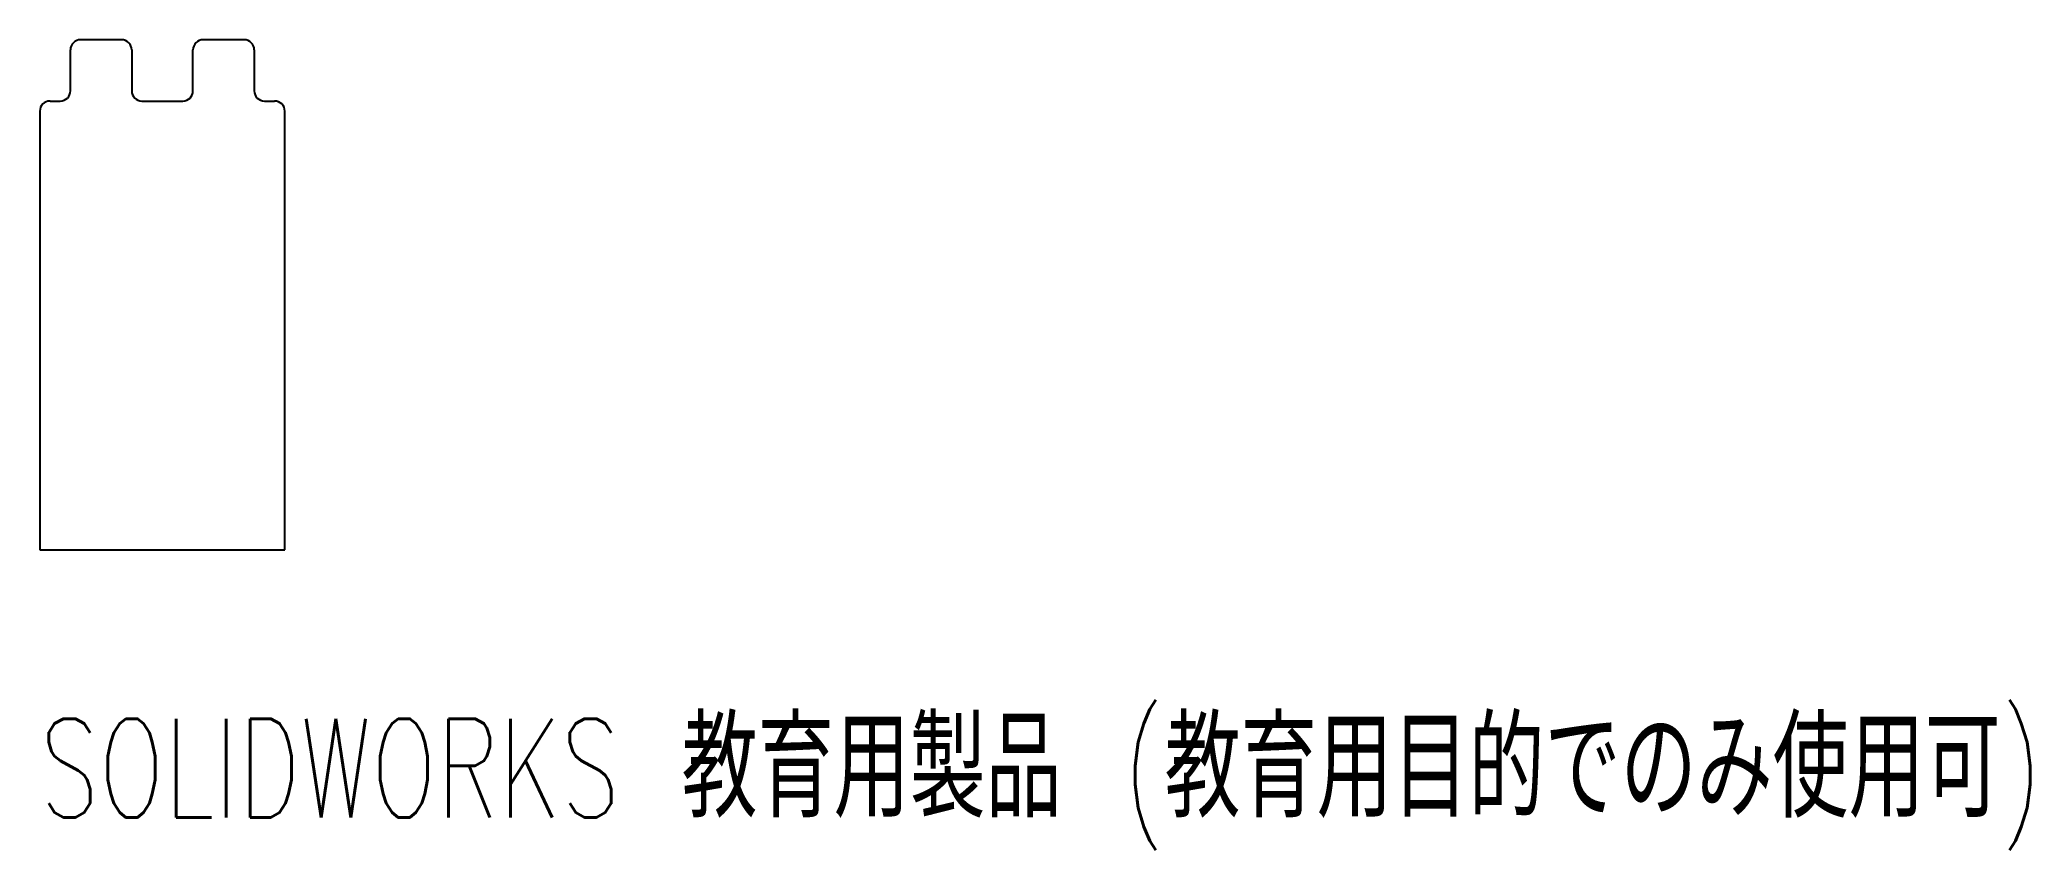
# Model space of a CAD drawing. Header units: millimetres. Extents: x 0 to 97.5, y -14.7 to 25.
import ezdxf

# ---------------------------------------------------------------- set-up
doc = ezdxf.new("R2010")
doc.units = ezdxf.units.MM
doc.styles.add('SLDTEXTSTYLE0', font='TXT', dxfattribs={"width": 0.7, "bigfont": 'bigfont'})

msp = doc.modelspace()

# ---------------------------------------------------------------- linework, layer by layer
at = {"color": 7, "linetype": 'Continuous', "lineweight": 25}
for p, q in [((1.5, 22.5), (1.5, 24.5)), ((4.003, 25), (2, 25)), ((4.503, 24.5), (4.503, 22.5)), ((7.503, 22.5), (7.503, 24.5)), ((10.003, 25), (8.003, 25)), ((10.503, 24.5), (10.503, 22.5)), ((0, 21.5), (0, 0)), ((0.5, 22), (1, 22)), ((5.003, 22), (7.003, 22)), ((11.003, 22), (11.5, 22)), ((12, 0), (12, 21.5)), ((0, 0), (12, 0))]:
    msp.add_line(p, q, dxfattribs=at)
for centre, start, end in [((2, 24.5), 90, 180), ((4.003, 24.5), 0, 90), ((8.003, 24.5), 90, 180), ((10.003, 24.5), 0, 90), ((1, 22.5), 270, 0), ((5.003, 22.5), 180, 270), ((7.003, 22.5), 270, 0), ((11.003, 22.5), 180, 270), ((0.5, 21.5), 90, 180), ((11.5, 21.5), 0, 90)]:
    msp.add_arc(centre, 0.5, start, end, dxfattribs=at)

# ---------------------------------------------------------------- texts
at = {"color": 7, "linetype": 'Continuous', "insert": (0, -8.27), "char_height": 4.83362, "attachment_point": 1, "style": 'SLDTEXTSTYLE0'}
msp.add_mtext('SOLIDWORKS 教育用製品 (教育用目的でのみ使用可)', dxfattribs=at)

doc.saveas('drawing.dxf')
